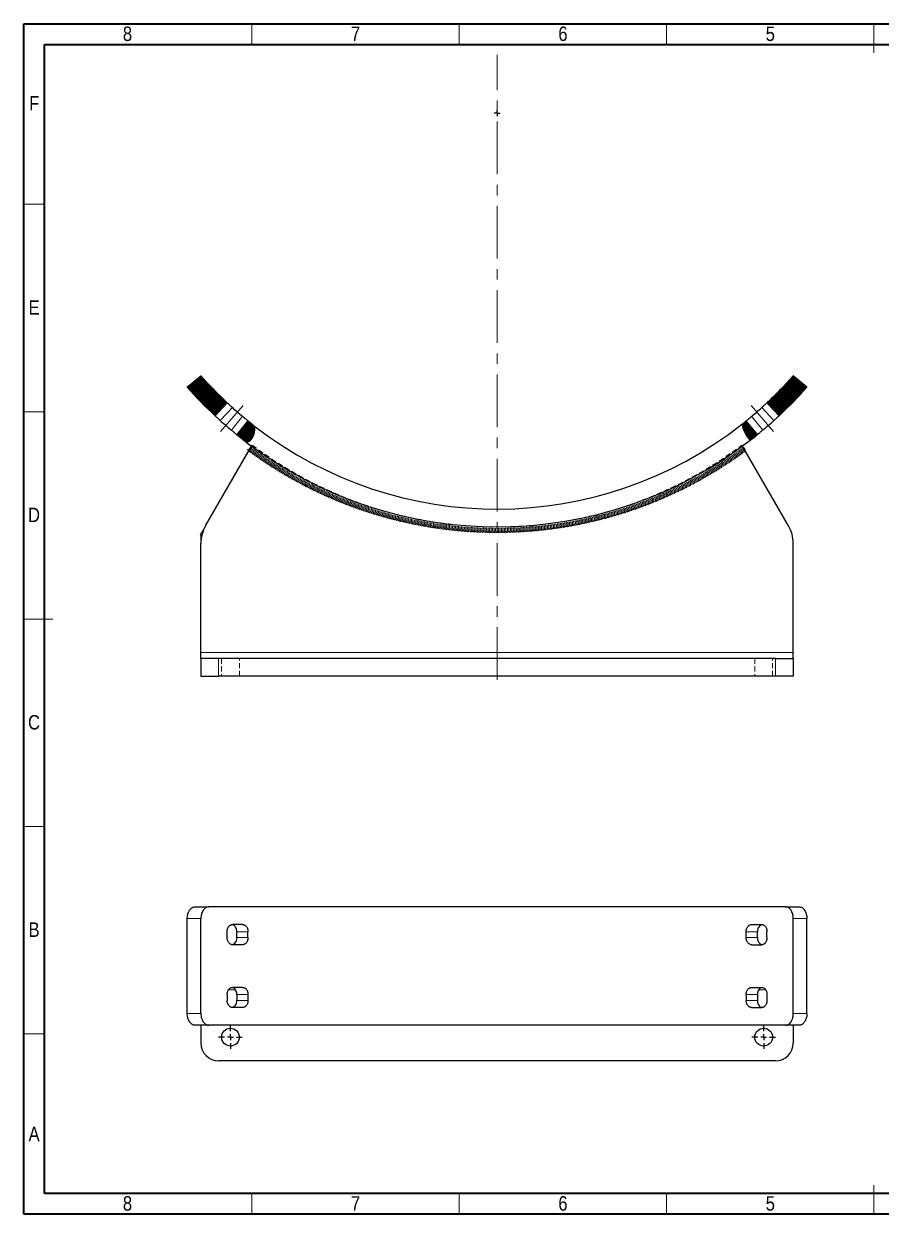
# Model space of a CAD drawing. Header units: millimetres. Extents: x 17 to 1453, y 17 to 1022.
# Drawn here: x 17 to 741, y 17 to 1022 of the extents above; entities that cross this region are included whole.
import ezdxf

# ---------------------------------------------------------------- set-up
doc = ezdxf.new("R2010")
doc.units = ezdxf.units.MM
doc.header["$LTSCALE"] = 3.5
doc.linetypes.add('CENTERX2', pattern=[20.32, 12.7, -2.54, 2.54, -2.54])
doc.linetypes.add('HIDDEN', pattern=[1.905, 1.27, -0.635])
doc.layers.get('0').update_dxf_attribs({"true_color": 0xffffff})
for name, color, linetype, true_color in [('ASSI', 3, 'CENTERX2', 0x00ff00), ('NOTE', 7, 'Continuous', 0xffffff), ('SEZIONE', 3, 'Continuous', 0x00ff00)]:
    doc.layers.add(name, color=color, linetype=linetype, true_color=true_color)
doc.styles.add('textstyle0', font='')
doc.styles.add('textstyle1', font='')
doc.styles.add('textstyle11', font='')
doc.styles.add('textstyle13', font='')
doc.styles.add('textstyle15', font='')
doc.styles.add('textstyle2', font='')
doc.styles.add('textstyle23', font='')
doc.styles.add('textstyle3', font='')
doc.styles.add('textstyle4', font='')
doc.styles.add('textstyle42', font='')
doc.styles.add('textstyle44', font='')
doc.styles.add('textstyle5', font='')
doc.styles.add('textstyle7', font='')
doc.styles.add('textstyle9', font='')
doc.styles.get('textstyle0').set_extended_font_data('ARIALN')
doc.styles.get('textstyle1').set_extended_font_data('ARIALN')
doc.styles.get('textstyle11').set_extended_font_data('ARIALN')
doc.styles.get('textstyle13').set_extended_font_data('ARIALN')
doc.styles.get('textstyle15').set_extended_font_data('ARIALN')
doc.styles.get('textstyle2').set_extended_font_data('ARIALN')
doc.styles.get('textstyle23').set_extended_font_data('ARIALN')
doc.styles.get('textstyle3').set_extended_font_data('ARIALN')
doc.styles.get('textstyle4').set_extended_font_data('ARIALN')
doc.styles.get('textstyle42').set_extended_font_data('ARIALN')
doc.styles.get('textstyle44').set_extended_font_data('ARIALN')
doc.styles.get('textstyle5').set_extended_font_data('ARIALN')
doc.styles.get('textstyle7').set_extended_font_data('ARIALN')
doc.styles.get('textstyle9').set_extended_font_data('ARIALN')
pattern_1 = [(45, (0, 0), (-0.088388348, 0.088388348), [])]

# ---------------------------------------------------------------- blocks, each defined once
blk = doc.blocks.new('SW_CENTERMARKSYMBOL_0')
at = {"layer": 'ASSI', "color": 0}
for q in [(-2.5, 0), (0, 2.5), (0, -2.5), (2.5, 0)]:
    blk.add_line((0, 0), q, dxfattribs=at)
blk = doc.blocks.new('SW_CENTERMARKSYMBOL_1')
at = {"layer": 'ASSI', "color": 0}
for p, q in [((-5, 0), (-10, 0)), ((0, 0), (-2.5, 0)), ((0, 5), (0, 10)), ((0, 0), (0, 2.5)), ((0, 0), (0, -2.5)), ((0, 0), (2.5, 0)), ((5, 0), (10, 0)), ((0, -5), (0, -10))]:
    blk.add_line(p, q, dxfattribs=at)
blk = doc.blocks.new('SW_CENTERMARKSYMBOL_2')
at = {"layer": 'ASSI', "color": 0}
for p, q in [((-5, 0), (-10, 0)), ((0, 0), (-2.5, 0)), ((0, 5), (0, 10)), ((0, 0), (0, 2.5)), ((0, 0), (0, -2.5)), ((0, 0), (2.5, 0)), ((5, 0), (10, 0)), ((0, -5), (0, -10))]:
    blk.add_line(p, q, dxfattribs=at)

msp = doc.modelspace()

# ---------------------------------------------------------------- hatches: boundary and pattern name
at = {"layer": 'SEZIONE'}
h = msp.add_hatch(dxfattribs=at)
h.set_pattern_fill('ANSI31', color=256, scale=1.75, angle=45, style=0)
h.set_pattern_definition(pattern_1)
edge = h.paths.add_edge_path()
edge.add_arc((416.9, 946.5), 349, 221.473, 227)
edge.add_line((178.9, 691.3), (189.1, 702.2))
edge.add_arc((416.9, 946.5), 334, 221.5391, 227, ccw=False)
edge.add_line((166.9, 725), (155.4, 715.4))
h = msp.add_hatch(dxfattribs=at)
h.set_pattern_fill('ANSI31', color=256, scale=1.75, angle=45, style=0)
h.set_pattern_definition(pattern_1)
edge = h.paths.add_edge_path()
edge.add_line((678.4, 715.4), (666.9, 725))
edge.add_arc((416.9, 946.5), 334, 313, 318.4609, ccw=False)
edge.add_line((644.7, 702.2), (654.9, 691.3))
edge.add_arc((416.9, 946.5), 349, 313, 318.527)
h = msp.add_hatch(dxfattribs=at)
h.set_pattern_fill('ANSI32', color=256, scale=3.5, style=0)
h.set_pattern_definition(pattern_1)
edge = h.paths.add_edge_path()
edge.add_spline(control_points=[(205.6, 668.8), (207, 669.3), (211.1, 671.9), (212.6, 678), (212.6, 682.3)], knot_values=[0.731736, 0.731736, 0.731736, 0.731736, 0.759899, 0.822857, 0.822857, 0.822857, 0.822857], degree=3, periodic=0)
edge.add_arc((416.9, 946.5), 334, 231, 232.2826, ccw=False)
edge.add_line((206.7, 686.9), (197.3, 675.3))
edge.add_arc((416.9, 946.5), 349, 231, 232.7244)
h = msp.add_hatch(dxfattribs=at)
h.set_pattern_fill('ANSI31', color=256, scale=1.75, angle=45, style=0)
h.set_pattern_definition(pattern_1)
edge = h.paths.add_edge_path()
edge.add_arc((416.9, 946.5), 349, 307.7621, 309)
edge.add_line((636.6, 675.3), (627.1, 686.9))
edge.add_arc((416.9, 946.5), 334, 308.2334, 309, ccw=False)
edge.add_spline(control_points=[(623.6, 684.1), (624.7, 678.7), (627.2, 673.6), (630.6, 670.6)], knot_values=[0.172978, 0.172978, 0.172978, 0.172978, 0.246913, 0.246913, 0.246913, 0.246913], degree=3, periodic=0)
h = msp.add_hatch(dxfattribs=at)
h.set_pattern_fill('ANSI32', color=256, scale=3.5, style=0)
h.set_pattern_definition(pattern_1)
edge = h.paths.add_edge_path()
edge.add_spline(control_points=[(630.6, 670.6), (627.2, 673.6), (624.7, 678.7), (623.6, 684.1)], knot_values=[0.753087, 0.753087, 0.753087, 0.753087, 0.827022, 0.827022, 0.827022, 0.827022], degree=3, periodic=0)
edge.add_spline(control_points=[(623.6, 684.1), (624.7, 678.7), (627.2, 673.6), (630.6, 670.6)], knot_values=[0.172978, 0.172978, 0.172978, 0.172978, 0.246913, 0.246913, 0.246913, 0.246913], degree=3, periodic=0)
h = msp.add_hatch(dxfattribs=at)
h.set_pattern_fill('ANSI32', color=256, scale=3.5, style=0)
h.set_pattern_definition(pattern_1)
edge = h.paths.add_edge_path()
edge.add_spline(control_points=[(205.6, 668.8), (207, 669.3), (211.1, 671.9), (212.6, 678), (212.6, 682.3)], knot_values=[0.731736, 0.731736, 0.731736, 0.731736, 0.759899, 0.822857, 0.822857, 0.822857, 0.822857], degree=3, periodic=0)
edge.add_spline(control_points=[(212.6, 682.3), (212.6, 678), (211.1, 671.9), (207, 669.3), (205.6, 668.8)], knot_values=[0.177143, 0.177143, 0.177143, 0.177143, 0.240101, 0.268264, 0.268264, 0.268264, 0.268264], degree=3, periodic=0)

# ---------------------------------------------------------------- linework, layer by layer
at = {"color": 7, "linetype": 'Continuous', "lineweight": 35, "true_color": 0xffffff}
for p, q in [((17.5, 17.5), (17.5, 1022)), ((17.5, 1022), (1452.5, 1022)), ((35, 35), (35, 1004.5)), ((35, 1004.5), (1435, 1004.5)), ((1435, 35), (35, 35)), ((1452.5, 17.5), (17.5, 17.5))]:
    msp.add_line(p, q, dxfattribs=at)
at = {"color": 7, "linetype": 'Continuous', "lineweight": 18, "true_color": 0xffffff}
for p, q in [((210, 1004.5), (210, 1022)), ((385, 1004.5), (385, 1022)), ((560, 1004.5), (560, 1022)), ((735, 1022), (735, 997.5)), ((735, 1004.5), (735, 1022)), ((35, 869.7), (17.5, 869.7)), ((35, 694.7), (17.5, 694.7)), ((17.5, 519.7), (42, 519.7)), ((35, 519.7), (17.5, 519.7)), ((35, 344.7), (17.5, 344.7)), ((35, 169.7), (17.5, 169.7)), ((735, 17.5), (735, 42)), ((210, 35), (210, 17.5)), ((385, 35), (385, 17.5)), ((560, 35), (560, 17.5)), ((735, 35), (735, 17.5))]:
    msp.add_line(p, q, dxfattribs=at)
at = {"color": 7, "linetype": 'CENTERX2', "lineweight": 18, "true_color": 0xffffff}
for p, q in [((416.9, 468.3), (416.9, 995.8)), ((202.5, 699.9), (183.5, 678)), ((631.3, 699.9), (650.3, 678))]:
    msp.add_line(p, q, dxfattribs=at)
at = {"color": 7, "linetype": 'Continuous', "lineweight": 25, "true_color": 0xffffff}
for p, q in [((155.4, 715.4), (166.9, 725)), ((678.4, 715.4), (666.9, 725)), ((178.9, 691.3), (189.1, 702.2)), ((644.7, 702.2), (654.9, 691.3)), ((206.7, 686.9), (197.3, 675.3)), ((636.6, 675.3), (627.1, 686.9)), ((170.9, 598.5), (209.7, 665.7)), ((662.9, 598.5), (624.1, 665.7)), ((166.9, 491.5), (166.9, 583.5)), ((666.9, 491.5), (666.9, 583.5)), ((166.9, 486.5), (166.9, 491.5)), ((166.9, 486.5), (166.9, 471.5)), ((181.9, 486.5), (166.9, 486.5)), ((651.9, 486.5), (181.9, 486.5)), ((651.9, 486.5), (666.9, 486.5)), ((666.9, 486.5), (666.9, 491.5)), ((666.9, 486.5), (666.9, 471.5)), ((166.9, 471.5), (181.9, 471.5)), ((651.9, 471.5), (181.9, 471.5)), ((666.9, 471.5), (651.9, 471.5)), ((162.2, 276.9), (173.7, 276.9)), ((660.2, 276.9), (173.7, 276.9)), ((660.2, 276.9), (671.7, 276.9)), ((155.4, 186.9), (155.4, 266.9)), ((166.9, 186.9), (166.9, 266.9)), ((202.1, 261.9), (193.6, 261.9)), ((631.7, 261.9), (640.3, 261.9)), ((666.9, 186.9), (666.9, 266.9)), ((678.4, 186.9), (678.4, 266.9)), ((189.1, 250.9), (189.1, 255.9)), ((197.3, 250.9), (197.3, 255.9)), ((206.7, 250.9), (206.7, 255.9)), ((627.1, 250.9), (627.1, 255.9)), ((636.6, 250.9), (636.6, 255.9)), ((644.7, 250.9), (644.7, 255.9)), ((202.1, 244.9), (193.6, 244.9)), ((631.7, 244.9), (640.3, 244.9)), ((189.1, 202.9), (189.1, 197.9)), ((202.1, 208.9), (193.6, 208.9)), ((197.3, 202.9), (197.3, 197.9)), ((206.7, 202.9), (206.7, 197.9)), ((627.1, 202.9), (627.1, 197.9)), ((631.7, 208.9), (640.3, 208.9)), ((636.6, 202.9), (636.6, 197.9)), ((644.7, 202.9), (644.7, 197.9)), ((202.1, 191.9), (193.6, 191.9)), ((631.7, 191.9), (640.3, 191.9)), ((173.7, 176.9), (162.2, 176.9)), ((166.9, 176.9), (166.9, 161.9)), ((660.2, 176.9), (173.7, 176.9)), ((671.7, 176.9), (660.2, 176.9)), ((666.9, 176.9), (666.9, 161.9)), ((651.9, 146.9), (181.9, 146.9))]:
    msp.add_line(p, q, dxfattribs=at)
at = {"color": 7, "linetype": 'HIDDEN', "lineweight": 18, "true_color": 0xffffff}
for p, q in [((162.2, 708), (173.7, 717.6)), ((660.2, 717.6), (671.7, 708)), ((209.7, 665.7), (210.2, 666.5)), ((624.1, 665.7), (623.6, 666.5)), ((166.9, 491.5), (666.9, 491.5)), ((184.4, 486.5), (184.4, 471.5)), ((199.4, 471.5), (199.4, 486.5)), ((634.4, 486.5), (634.4, 471.5)), ((649.4, 471.5), (649.4, 486.5))]:
    msp.add_line(p, q, dxfattribs=at)
at = {"color": 8, "linetype": 'Continuous', "lineweight": 18, "true_color": 0x7f7f7f}
for p, q in [((193.6, 698.2), (183.3, 687.2)), ((650.5, 687.2), (640.3, 698.2)), ((192.7, 679.1), (202.1, 690.8)), ((631.7, 690.8), (641.2, 679.1)), ((166.9, 491.5), (666.9, 491.5)), ((181.9, 471.5), (181.9, 486.5)), ((651.9, 471.5), (651.9, 486.5)), ((166.9, 266.9), (155.4, 266.9)), ((678.4, 266.9), (666.9, 266.9)), ((206.7, 255.9), (197.3, 255.9)), ((636.6, 255.9), (627.1, 255.9)), ((197.3, 250.9), (206.7, 250.9)), ((627.1, 250.9), (636.6, 250.9)), ((190.3, 206.9), (196.1, 206.9)), ((206.7, 202.9), (197.3, 202.9)), ((636.6, 202.9), (627.1, 202.9)), ((637.8, 206.9), (643.5, 206.9)), ((197.3, 197.9), (206.7, 197.9)), ((627.1, 197.9), (636.6, 197.9)), ((155.4, 186.9), (166.9, 186.9)), ((666.9, 186.9), (678.4, 186.9))]:
    msp.add_line(p, q, dxfattribs=at)
at = {"color": 7, "linetype": 'Continuous', "lineweight": 0, "true_color": 0xffffff}
for p, q in [((170.4, 597.6), (166.4, 590.6)), ((166.9, 584.5), (166.9, 592.5))]:
    msp.add_line(p, q, dxfattribs=at)
at = {"color": 7, "linetype": 'Continuous', "lineweight": 25, "true_color": 0xffffff}
for centre in [(191.9, 166.9), (641.9, 166.9)]:
    msp.add_circle(centre, 7.5, dxfattribs=at)
for centre, radius, start, end in [((416.9, 946.5), 334, 221.5391, 227), ((416.9, 946.5), 334, 313, 318.4609), ((416.9, 946.5), 349, 221.473, 227), ((416.9, 946.5), 349, 313, 318.527), ((416.9, 946.5), 334, 228.0293, 229.9707), ((416.9, 946.5), 334, 310.0293, 311.9707), ((416.9, 946.5), 349, 227.9851, 230.0149), ((416.9, 946.5), 334, 231, 232.2826), ((416.9, 946.5), 334, 232.2826, 308.2334), ((416.9, 946.5), 334, 308.2334, 309), ((416.9, 946.5), 349, 309.9851, 312.0149), ((416.9, 946.5), 349, 231, 232.7244), ((416.9, 946.5), 349, 307.7621, 309), ((416.9, 946.5), 349, 232.7244, 307.7621), ((196.9, 583.5), 30, 150, 180), ((636.9, 583.5), 30, 0, 30), ((181.9, 161.9), 15, 180, 270), ((651.9, 161.9), 15, 270, 0)]:
    msp.add_arc(centre, radius, start, end, dxfattribs=at)
at = {"color": 7, "linetype": 'HIDDEN', "lineweight": 0, "true_color": 0xffffff}
for centre, start, end in [((205.7, 665.5), 270.5921, 16.5736), ((206.7, 664.7), 270.7967, 16.7782), ((207.7, 664), 271.0013, 16.9828), ((208.8, 663.3), 271.2059, 17.1874), ((209.8, 662.5), 271.4105, 17.392), ((621, 660.3), 343.0172, 88.9987), ((622.1, 661), 343.2218, 89.2033), ((623.1, 661.8), 343.4264, 89.4079), ((210.8, 661.8), 271.6151, 17.5966), ((211.8, 661), 271.8197, 17.8012), ((212.8, 660.3), 272.0242, 18.0058), ((213.8, 659.6), 272.2288, 18.2104), ((214.9, 658.9), 272.4334, 18.4149), ((215.9, 658.1), 272.638, 18.6195), ((216.9, 657.4), 272.8426, 18.8241), ((218, 656.7), 273.0472, 19.0287), ((219, 656), 273.2518, 19.2333), ((220, 655.3), 273.4564, 19.4379), ((221.1, 654.6), 273.661, 19.6425), ((222.1, 653.9), 273.8656, 19.8471), ((223.2, 653.2), 274.0702, 20.0517), ((224.2, 652.5), 274.2747, 20.2563), ((606.5, 650.5), 340.153, 86.1345), ((607.5, 651.2), 340.3576, 86.3391), ((608.6, 651.8), 340.5621, 86.5437), ((609.6, 652.5), 340.7667, 86.7482), ((610.7, 653.2), 340.9713, 86.9528), ((611.7, 653.9), 341.1759, 87.1574), ((612.8, 654.6), 341.3805, 87.362), ((613.8, 655.3), 341.5851, 87.5666), ((614.9, 656), 341.7897, 87.7712), ((615.9, 656.7), 341.9943, 87.9758), ((616.9, 657.4), 342.1989, 88.1804), ((618, 658.1), 342.4035, 88.385), ((619, 658.9), 342.6081, 88.5896), ((620, 659.6), 342.8126, 88.7942), ((225.3, 651.8), 274.4793, 20.4608), ((226.3, 651.1), 274.6839, 20.6654), ((227.4, 650.5), 274.8885, 20.87), ((228.4, 649.8), 275.0931, 21.0746), ((229.5, 649.1), 275.2977, 21.2792), ((230.6, 648.5), 275.5023, 21.4838), ((231.6, 647.8), 275.7069, 21.6884), ((232.7, 647.1), 275.9115, 21.893), ((233.8, 646.5), 276.1161, 22.0976), ((234.8, 645.8), 276.3207, 22.3022), ((235.9, 645.2), 276.5252, 22.5068), ((237, 644.5), 276.7298, 22.7113), ((238.1, 643.9), 276.9344, 22.9159), ((239.1, 643.3), 277.139, 23.1205), ((240.2, 642.6), 277.3436, 23.3251), ((241.3, 642), 277.5482, 23.5297), ((589.3, 640.1), 336.8795, 82.861), ((590.4, 640.8), 337.0841, 83.0656), ((591.5, 641.4), 337.2887, 83.2702), ((592.5, 642), 337.4933, 83.4748), ((593.6, 642.6), 337.6979, 83.6794), ((594.7, 643.3), 337.9025, 83.884), ((595.8, 643.9), 338.1071, 84.0886), ((596.9, 644.5), 338.3116, 84.2932), ((597.9, 645.2), 338.5162, 84.4977), ((599, 645.8), 338.7208, 84.7023), ((600.1, 646.5), 338.9254, 84.9069), ((601.2, 647.1), 339.13, 85.1115), ((602.2, 647.8), 339.3346, 85.3161), ((603.3, 648.5), 339.5392, 85.5207), ((604.4, 649.1), 339.7438, 85.7253), ((605.4, 649.8), 339.9484, 85.9299), ((242.4, 641.4), 277.7528, 23.7343), ((243.5, 640.7), 277.9574, 23.9389), ((244.6, 640.1), 278.162, 24.1435), ((245.7, 639.5), 278.3666, 24.3481), ((246.8, 638.9), 278.5712, 24.5527), ((247.9, 638.3), 278.7757, 24.7573), ((249, 637.7), 278.9803, 24.9618), ((250.1, 637.1), 279.1849, 25.1664), ((251.2, 636.5), 279.3895, 25.371), ((252.3, 635.9), 279.5941, 25.5756), ((253.4, 635.3), 279.7987, 25.7802), ((254.5, 634.7), 280.0033, 25.9848), ((255.6, 634.2), 280.2079, 26.1894), ((256.8, 633.6), 280.4125, 26.394), ((257.9, 633), 280.6171, 26.5986), ((259, 632.5), 280.8217, 26.8032), ((260.1, 631.9), 281.0262, 27.0078), ((570.4, 630.2), 333.4015, 79.383), ((571.5, 630.8), 333.6061, 79.5876), ((572.6, 631.3), 333.8106, 79.7922), ((573.7, 631.9), 334.0152, 79.9968), ((574.9, 632.5), 334.2198, 80.2013), ((576, 633), 334.4244, 80.4059), ((577.1, 633.6), 334.629, 80.6105), ((578.2, 634.2), 334.8336, 80.8151), ((579.3, 634.8), 335.0382, 81.0197), ((580.4, 635.3), 335.2428, 81.2243), ((581.6, 635.9), 335.4474, 81.4289), ((582.7, 636.5), 335.652, 81.6335), ((583.8, 637.1), 335.8566, 81.8381), ((584.9, 637.7), 336.0611, 82.0427), ((586, 638.3), 336.2657, 82.2472), ((587.1, 638.9), 336.4703, 82.4518), ((588.2, 639.5), 336.6749, 82.6564), ((261.2, 631.3), 281.2308, 27.2123), ((262.4, 630.8), 281.4354, 27.4169), ((263.5, 630.2), 281.64, 27.6215), ((264.6, 629.7), 281.8446, 27.8261), ((265.8, 629.1), 282.0492, 28.0307), ((266.9, 628.6), 282.2538, 28.2353), ((268, 628.1), 282.4584, 28.4399), ((269.2, 627.5), 282.663, 28.6445), ((270.3, 627), 282.8676, 28.8491), ((271.4, 626.5), 283.0721, 29.0537), ((272.6, 626), 283.2767, 29.2582), ((273.7, 625.5), 283.4813, 29.4628), ((274.9, 625), 283.6859, 29.6674), ((276, 624.5), 283.8905, 29.872), ((277.2, 624), 284.0951, 30.0766), ((278.3, 623.5), 284.2997, 30.2812), ((279.5, 623), 284.5043, 30.4858), ((280.6, 622.5), 284.7089, 30.6904), ((281.8, 622), 284.9135, 30.895), ((283, 621.5), 285.1181, 31.0996), ((547.4, 620.1), 329.3097, 75.2912), ((548.6, 620.6), 329.5142, 75.4958), ((549.7, 621), 329.7188, 75.7003), ((550.9, 621.5), 329.9234, 75.9049), ((552.1, 622), 330.128, 76.1095), ((553.2, 622.5), 330.3326, 76.3141), ((554.4, 623), 330.5372, 76.5187), ((555.5, 623.5), 330.7418, 76.7233), ((556.7, 624), 330.9464, 76.9279), ((557.8, 624.5), 331.151, 77.1325), ((559, 625), 331.3556, 77.3371), ((560.1, 625.5), 331.5602, 77.5417), ((561.3, 626), 331.7647, 77.7463), ((562.4, 626.5), 331.9693, 77.9508), ((563.6, 627), 332.1739, 78.1554), ((564.7, 627.6), 332.3785, 78.36), ((565.8, 628.1), 332.5831, 78.5646), ((567, 628.6), 332.7877, 78.7692), ((568.1, 629.2), 332.9923, 78.9738), ((569.2, 629.7), 333.1969, 79.1784), ((284.1, 621), 285.3226, 31.3042), ((285.3, 620.6), 285.5272, 31.5087), ((286.5, 620.1), 285.7318, 31.7133), ((287.6, 619.6), 285.9364, 31.9179), ((288.8, 619.2), 286.141, 32.1225), ((290, 618.7), 286.3456, 32.3271), ((291.1, 618.3), 286.5502, 32.5317), ((292.3, 617.8), 286.7548, 32.7363), ((293.5, 617.4), 286.9594, 32.9409), ((294.7, 616.9), 287.164, 33.1455), ((295.8, 616.5), 287.3686, 33.3501), ((297, 616.1), 287.5731, 33.5547), ((298.2, 615.6), 287.7777, 33.7592), ((299.4, 615.2), 287.9823, 33.9638), ((300.6, 614.8), 288.1869, 34.1684), ((301.7, 614.4), 288.3915, 34.373), ((302.9, 614), 288.5961, 34.5776), ((304.1, 613.6), 288.8007, 34.7822), ((305.3, 613.2), 289.0053, 34.9868), ((306.5, 612.8), 289.2099, 35.1914), ((307.7, 612.4), 289.4145, 35.396), ((308.9, 612), 289.6191, 35.6006), ((310.1, 611.6), 289.8236, 35.8052), ((311.3, 611.2), 290.0282, 36.0097), ((519, 610.1), 324.3995, 70.381), ((520.2, 610.5), 324.6041, 70.5856), ((521.4, 610.9), 324.8087, 70.7902), ((522.6, 611.2), 325.0132, 70.9948), ((523.8, 611.6), 325.2178, 71.1993), ((525, 612), 325.4224, 71.4039), ((526.2, 612.4), 325.627, 71.6085), ((527.4, 612.8), 325.8316, 71.8131), ((528.6, 613.2), 326.0362, 72.0177), ((529.7, 613.6), 326.2408, 72.2223), ((530.9, 614), 326.4454, 72.4269), ((532.1, 614.4), 326.65, 72.6315), ((533.3, 614.8), 326.8546, 72.8361), ((534.5, 615.2), 327.0592, 73.0407), ((535.7, 615.7), 327.2637, 73.2453), ((536.9, 616.1), 327.4683, 73.4498), ((538, 616.5), 327.6729, 73.6544), ((539.2, 616.9), 327.8775, 73.859), ((540.4, 617.4), 328.0821, 74.0636), ((541.6, 617.8), 328.2867, 74.2682), ((542.7, 618.3), 328.4913, 74.4728), ((543.9, 618.7), 328.6959, 74.6774), ((545.1, 619.2), 328.9005, 74.882), ((546.2, 619.6), 329.1051, 75.0866), ((312.5, 610.9), 290.2328, 36.2143), ((313.7, 610.5), 290.4374, 36.4189), ((314.9, 610.1), 290.642, 36.6235), ((316.1, 609.8), 290.8466, 36.8281), ((317.3, 609.4), 291.0512, 37.0327), ((318.5, 609.1), 291.2558, 37.2373), ((319.7, 608.7), 291.4604, 37.4419), ((320.9, 608.4), 291.665, 37.6465), ((322.1, 608), 291.8696, 37.8511), ((323.3, 607.7), 292.0741, 38.0557), ((324.5, 607.3), 292.2787, 38.2602), ((325.7, 607), 292.4833, 38.4648), ((326.9, 606.7), 292.6879, 38.6694), ((328.2, 606.4), 292.8925, 38.874), ((329.4, 606.1), 293.0971, 39.0786), ((330.6, 605.8), 293.3017, 39.2832), ((331.8, 605.4), 293.5063, 39.4878), ((333, 605.1), 293.7109, 39.6924), ((334.2, 604.8), 293.9155, 39.897), ((335.5, 604.6), 294.12, 40.1016), ((336.7, 604.3), 294.3246, 40.3061), ((337.9, 604), 294.5292, 40.5107), ((339.1, 603.7), 294.7338, 40.7153), ((340.4, 603.4), 294.9384, 40.9199), ((341.6, 603.2), 295.143, 41.1245), ((342.8, 602.9), 295.3476, 41.3291), ((344, 602.6), 295.5522, 41.5337), ((345.3, 602.4), 295.7568, 41.7383), ((346.5, 602.1), 295.9614, 41.9429), ((347.7, 601.9), 296.166, 42.1475), ((349, 601.6), 296.3705, 42.3521), ((350.2, 601.4), 296.5751, 42.5566), ((351.4, 601.1), 296.7797, 42.7612), ((352.7, 600.9), 296.9843, 42.9658), ((353.9, 600.7), 297.1889, 43.1704), ((476.3, 600), 317.2388, 63.2203), ((477.5, 600.2), 317.4434, 63.4249), ((478.7, 600.5), 317.648, 63.6295), ((480, 600.7), 317.8526, 63.8341), ((481.2, 600.9), 318.0572, 64.0387), ((482.4, 601.1), 318.2618, 64.2433), ((483.7, 601.4), 318.4663, 64.4479), ((484.9, 601.6), 318.6709, 64.6524), ((486.1, 601.9), 318.8755, 64.857), ((487.4, 602.1), 319.0801, 65.0616), ((488.6, 602.4), 319.2847, 65.2662), ((489.8, 602.6), 319.4893, 65.4708), ((491.1, 602.9), 319.6939, 65.6754), ((492.3, 603.2), 319.8985, 65.88), ((493.5, 603.4), 320.1031, 66.0846), ((494.7, 603.7), 320.3077, 66.2892), ((496, 604), 320.5123, 66.4938), ((497.2, 604.3), 320.7168, 66.6984), ((498.4, 604.6), 320.9214, 66.9029), ((499.6, 604.9), 321.126, 67.1075), ((500.8, 605.1), 321.3306, 67.3121), ((502.1, 605.4), 321.5352, 67.5167), ((503.3, 605.8), 321.7398, 67.7213), ((504.5, 606.1), 321.9444, 67.9259), ((505.7, 606.4), 322.149, 68.1305), ((506.9, 606.7), 322.3536, 68.3351), ((508.1, 607), 322.5582, 68.5397), ((509.3, 607.4), 322.7628, 68.7443), ((510.6, 607.7), 322.9673, 68.9489), ((511.8, 608), 323.1719, 69.1534), ((513, 608.4), 323.3765, 69.358), ((514.2, 608.7), 323.5811, 69.5626), ((515.4, 609.1), 323.7857, 69.7672), ((516.6, 609.4), 323.9903, 69.9718), ((517.8, 609.8), 324.1949, 70.1764), ((355.1, 600.5), 297.3935, 43.375), ((356.4, 600.2), 297.5981, 43.5796), ((357.6, 600), 297.8027, 43.7842), ((358.8, 599.8), 298.0073, 43.9888), ((360.1, 599.6), 298.2119, 44.1934), ((361.3, 599.4), 298.4165, 44.398), ((362.5, 599.2), 298.621, 44.6026), ((363.8, 599), 298.8256, 44.8071), ((365, 598.8), 299.0302, 45.0117), ((366.3, 598.7), 299.2348, 45.2163), ((367.5, 598.5), 299.4394, 45.4209), ((368.8, 598.3), 299.644, 45.6255), ((370, 598.1), 299.8486, 45.8301), ((371.2, 598), 300.0532, 46.0347), ((372.5, 597.8), 300.2578, 46.2393), ((373.7, 597.6), 300.4624, 46.4439), ((375, 597.5), 300.667, 46.6485), ((376.2, 597.3), 300.8715, 46.8531), ((377.5, 597.2), 301.0761, 47.0576), ((378.7, 597.1), 301.2807, 47.2622), ((380, 596.9), 301.4853, 47.4668), ((381.2, 596.8), 301.6899, 47.6714), ((382.5, 596.7), 301.8945, 47.876), ((383.7, 596.6), 302.0991, 48.0806), ((385, 596.4), 302.3037, 48.2852), ((386.2, 596.3), 302.5083, 48.4898), ((387.5, 596.2), 302.7129, 48.6944), ((388.7, 596.1), 302.9174, 48.899), ((390, 596), 303.122, 49.1036), ((391.2, 595.9), 303.3266, 49.3081), ((392.5, 595.8), 303.5312, 49.5127), ((393.7, 595.8), 303.7358, 49.7173), ((395, 595.7), 303.9404, 49.9219), ((396.2, 595.6), 304.145, 50.1265), ((397.5, 595.5), 304.3496, 50.3311), ((398.7, 595.5), 304.5542, 50.5357), ((400, 595.4), 304.7588, 50.7403), ((401.2, 595.3), 304.9634, 50.9449), ((402.5, 595.3), 305.1679, 51.1495), ((403.8, 595.2), 305.3725, 51.354), ((405, 595.2), 305.5771, 51.5586), ((406.3, 595.1), 305.7817, 51.7632), ((407.5, 595.1), 305.9863, 51.9678), ((408.8, 595.1), 306.1909, 52.1724), ((410, 595.1), 306.3955, 52.377), ((411.3, 595), 306.6001, 52.5816), ((412.5, 595), 306.8047, 52.7862), ((413.8, 595), 307.0093, 52.9908), ((415, 595), 307.2139, 53.1954), ((416.3, 595), 307.4184, 53.4), ((417.6, 595), 307.623, 53.6045), ((418.8, 595), 307.8276, 53.8091), ((420.1, 595), 308.0322, 54.0137), ((421.3, 595), 308.2368, 54.2183), ((422.6, 595), 308.4414, 54.4229), ((423.8, 595.1), 308.646, 54.6275), ((425.1, 595.1), 308.8506, 54.8321), ((426.3, 595.1), 309.0552, 55.0367), ((427.6, 595.1), 309.2598, 55.2413), ((428.9, 595.2), 309.4644, 55.4459), ((430.1, 595.2), 309.6689, 55.6505), ((431.4, 595.3), 309.8735, 55.855), ((432.6, 595.3), 310.0781, 56.0596), ((433.9, 595.4), 310.2827, 56.2642), ((435.1, 595.5), 310.4873, 56.4688), ((436.4, 595.5), 310.6919, 56.6734), ((437.6, 595.6), 310.8965, 56.878), ((438.9, 595.7), 311.1011, 57.0826), ((440.1, 595.8), 311.3057, 57.2872), ((441.4, 595.8), 311.5103, 57.4918), ((442.6, 595.9), 311.7149, 57.6964), ((443.9, 596), 311.9194, 57.901), ((445.1, 596.1), 312.124, 58.1055), ((446.4, 596.2), 312.3286, 58.3101), ((447.6, 596.3), 312.5332, 58.5147), ((448.9, 596.4), 312.7378, 58.7193), ((450.1, 596.6), 312.9424, 58.9239), ((451.4, 596.7), 313.147, 59.1285), ((452.6, 596.8), 313.3516, 59.3331), ((453.9, 596.9), 313.5562, 59.5377), ((455.1, 597.1), 313.7608, 59.7423), ((456.4, 597.2), 313.9653, 59.9469), ((457.6, 597.4), 314.1699, 60.1515), ((458.9, 597.5), 314.3745, 60.356), ((460.1, 597.6), 314.5791, 60.5606), ((461.4, 597.8), 314.7837, 60.7652), ((462.6, 598), 314.9883, 60.9698), ((463.9, 598.1), 315.1929, 61.1744), ((465.1, 598.3), 315.3975, 61.379), ((466.3, 598.5), 315.6021, 61.5836), ((467.6, 598.7), 315.8067, 61.7882), ((468.8, 598.8), 316.0113, 61.9928), ((470.1, 599), 316.2158, 62.1974), ((471.3, 599.2), 316.4204, 62.4019), ((472.6, 599.4), 316.625, 62.6065), ((473.8, 599.6), 316.8296, 62.8111), ((475, 599.8), 317.0342, 63.0157)]:
    msp.add_arc(centre, 3.13, start, end, dxfattribs=at)
at = {"color": 7, "linetype": 'HIDDEN', "lineweight": 18, "true_color": 0xffffff}
msp.add_arc((416.9, 941.5), 344, 233.0699, 306.9301, dxfattribs=at)
at = {"color": 7, "linetype": 'Continuous', "lineweight": 25, "true_color": 0xffffff}
for points, knots in [([(189.1, 702.2), (189.1, 702.2), (189.2, 702.2), (189.2, 702.1), (189.3, 702.1), (189.4, 702), (189.4, 702), (189.6, 701.8), (189.7, 701.7), (190, 701.4), (190.2, 701.2), (190.6, 700.8), (190.8, 700.6), (191.2, 700.3), (191.3, 700.2), (191.6, 700), (191.7, 699.8), (192.1, 699.5), (192.4, 699.2), (193, 698.7), (193.3, 698.4), (193.6, 698.2)], [0, 0, 0, 0, 0.125, 0.125, 0.1875, 0.1875, 0.25, 0.25, 0.375, 0.375, 0.5, 0.5, 0.625, 0.625, 0.6875, 0.6875, 0.75, 0.75, 0.875, 0.875, 1, 1, 1, 1]), ([(640.3, 698.2), (640.6, 698.4), (640.9, 698.7), (641.3, 699.1), (641.4, 699.2), (641.7, 699.5), (641.9, 699.6), (642.3, 700), (642.5, 700.2), (643, 700.6), (643.2, 700.8), (643.6, 701.2), (643.8, 701.4), (644, 701.6), (644.1, 701.7), (644.3, 701.8), (644.3, 701.9), (644.5, 702), (644.6, 702.1), (644.7, 702.2), (644.7, 702.2), (644.7, 702.2)], [0, 0, 0, 0, 0.125, 0.125, 0.1875, 0.1875, 0.25, 0.25, 0.375, 0.375, 0.5, 0.5, 0.625, 0.625, 0.6875, 0.6875, 0.75, 0.75, 0.875, 0.875, 1, 1, 1, 1]), ([(183.3, 687.2), (183, 687.5), (182.7, 687.7), (182.3, 688.1), (182.2, 688.2), (181.9, 688.5), (181.8, 688.6), (181.4, 689), (181.1, 689.2), (180.6, 689.7), (180.4, 689.9), (180, 690.2), (179.8, 690.4), (179.6, 690.6), (179.5, 690.7), (179.4, 690.8), (179.3, 690.9), (179.1, 691), (179, 691.1), (178.9, 691.2), (178.9, 691.3), (178.9, 691.3)], [0, 0, 0, 0, 0.125, 0.125, 0.1875, 0.1875, 0.25, 0.25, 0.375, 0.375, 0.5, 0.5, 0.625, 0.625, 0.6875, 0.6875, 0.75, 0.75, 0.875, 0.875, 1, 1, 1, 1]), ([(202.1, 690.8), (202.4, 690.5), (202.7, 690.2), (203.1, 689.9), (203.3, 689.8), (203.6, 689.5), (203.7, 689.4), (204.1, 689), (204.4, 688.8), (204.9, 688.4), (205.2, 688.2), (205.6, 687.9), (205.8, 687.7), (206, 687.5), (206.1, 687.4), (206.3, 687.3), (206.3, 687.3), (206.5, 687.1), (206.6, 687.1), (206.7, 687), (206.7, 686.9), (206.7, 686.9)], [0, 0, 0, 0, 0.125, 0.125, 0.1875, 0.1875, 0.25, 0.25, 0.375, 0.375, 0.5, 0.5, 0.625, 0.625, 0.6875, 0.6875, 0.75, 0.75, 0.875, 0.875, 1, 1, 1, 1]), ([(627.1, 686.9), (627.1, 686.9), (627.1, 687), (627.2, 687), (627.3, 687.1), (627.4, 687.1), (627.4, 687.2), (627.6, 687.3), (627.7, 687.4), (628.1, 687.7), (628.3, 687.9), (628.7, 688.2), (628.9, 688.4), (629.3, 688.7), (629.4, 688.8), (629.7, 689), (629.8, 689.2), (630.3, 689.5), (630.5, 689.7), (631.1, 690.2), (631.4, 690.5), (631.7, 690.8)], [0, 0, 0, 0, 0.125, 0.125, 0.1875, 0.1875, 0.25, 0.25, 0.375, 0.375, 0.5, 0.5, 0.625, 0.625, 0.6875, 0.6875, 0.75, 0.75, 0.875, 0.875, 1, 1, 1, 1]), ([(654.9, 691.3), (654.9, 691.3), (654.9, 691.2), (654.8, 691.2), (654.8, 691.1), (654.7, 691), (654.7, 691), (654.5, 690.8), (654.4, 690.7), (654, 690.4), (653.9, 690.2), (653.5, 689.9), (653.2, 689.7), (652.9, 689.3), (652.7, 689.2), (652.5, 689), (652.4, 688.9), (652, 688.5), (651.7, 688.3), (651.1, 687.7), (650.8, 687.5), (650.5, 687.2)], [0, 0, 0, 0, 0.125, 0.125, 0.1875, 0.1875, 0.25, 0.25, 0.375, 0.375, 0.5, 0.5, 0.625, 0.625, 0.6875, 0.6875, 0.75, 0.75, 0.875, 0.875, 1, 1, 1, 1]), ([(197.3, 675.3), (197.3, 675.3), (197.3, 675.3), (197.2, 675.4), (197.1, 675.4), (197, 675.5), (197, 675.5), (196.8, 675.7), (196.7, 675.8), (196.3, 676), (196.1, 676.2), (195.7, 676.6), (195.5, 676.8), (195.1, 677.1), (195, 677.2), (194.7, 677.4), (194.6, 677.5), (194.2, 677.8), (193.9, 678.1), (193.3, 678.6), (193, 678.8), (192.7, 679.1)], [0, 0, 0, 0, 0.125, 0.125, 0.1875, 0.1875, 0.25, 0.25, 0.375, 0.375, 0.5, 0.5, 0.625, 0.625, 0.6875, 0.6875, 0.75, 0.75, 0.875, 0.875, 1, 1, 1, 1]), ([(205.6, 668.8), (207, 669.3), (211.1, 671.9), (212.6, 678), (212.6, 682.3)], [0.73173617, 0.73173617, 0.73173617, 0.73173617, 0.7598993, 0.82285736, 0.82285736, 0.82285736, 0.82285736]), ([(641.2, 679.1), (640.9, 678.8), (640.6, 678.6), (640.1, 678.2), (640, 678.1), (639.7, 677.9), (639.6, 677.7), (639.1, 677.4), (638.9, 677.2), (638.4, 676.8), (638.1, 676.6), (637.7, 676.2), (637.5, 676.1), (637.3, 675.8), (637.2, 675.8), (637, 675.7), (637, 675.6), (636.8, 675.5), (636.7, 675.4), (636.6, 675.3), (636.6, 675.3), (636.6, 675.3)], [0, 0, 0, 0, 0.125, 0.125, 0.1875, 0.1875, 0.25, 0.25, 0.375, 0.375, 0.5, 0.5, 0.625, 0.625, 0.6875, 0.6875, 0.75, 0.75, 0.875, 0.875, 1, 1, 1, 1]), ([(155.4, 266.9), (155.4, 267.6), (155.5, 268.2), (155.6, 269.2), (155.7, 269.5), (155.8, 270.1), (155.9, 270.4), (156.1, 271.3), (156.3, 271.9), (156.7, 272.7), (156.8, 273), (157.1, 273.5), (157.2, 273.7), (157.7, 274.4), (158, 274.8), (158.6, 275.4), (158.8, 275.6), (159.2, 275.9), (159.6, 276.1), (160, 276.4), (160.4, 276.6), (160.6, 276.6), (161.3, 276.8), (161.7, 276.9), (162.2, 276.9)], [0, 0, 0, 0, 0.125, 0.125, 0.1875, 0.1875, 0.25, 0.25, 0.375, 0.375, 0.4375, 0.4375, 0.5, 0.5, 0.625, 0.625, 0.6875, 0.6875, 0.75, 0.8125, 0.8125, 0.875, 0.875, 1, 1, 1, 1]), ([(173.7, 276.9), (173.2, 276.9), (172.8, 276.8), (172.1, 276.6), (171.9, 276.6), (171.5, 276.4), (171.3, 276.3), (170.7, 275.9), (170.3, 275.6), (169.5, 274.9), (169.2, 274.4), (168.6, 273.5), (168.3, 273), (167.9, 272.2), (167.8, 271.9), (167.6, 271.3), (167.4, 270.7), (167.3, 270.1), (167.1, 269.5), (167.1, 269.2), (167, 268.2), (166.9, 267.6), (166.9, 266.9)], [0, 0, 0, 0, 0.125, 0.125, 0.1875, 0.1875, 0.25, 0.25, 0.375, 0.375, 0.5, 0.5, 0.625, 0.625, 0.6875, 0.6875, 0.75, 0.8125, 0.8125, 0.875, 0.875, 1, 1, 1, 1]), ([(666.9, 266.9), (666.9, 267.6), (666.9, 268.2), (666.8, 269.2), (666.7, 269.5), (666.6, 270.1), (666.5, 270.4), (666.3, 271.3), (666, 271.9), (665.7, 272.7), (665.6, 273), (665.3, 273.5), (665.1, 273.7), (664.7, 274.4), (664.3, 274.8), (663.8, 275.4), (663.6, 275.6), (663.2, 275.9), (662.8, 276.1), (662.4, 276.4), (662, 276.6), (661.7, 276.6), (661.1, 276.8), (660.6, 276.9), (660.2, 276.9)], [0, 0, 0, 0, 0.125, 0.125, 0.1875, 0.1875, 0.25, 0.25, 0.375, 0.375, 0.4375, 0.4375, 0.5, 0.5, 0.625, 0.625, 0.6875, 0.6875, 0.75, 0.8125, 0.8125, 0.875, 0.875, 1, 1, 1, 1]), ([(671.7, 276.9), (672.1, 276.9), (672.6, 276.8), (673.2, 276.6), (673.4, 276.6), (673.9, 276.4), (674.1, 276.3), (674.7, 275.9), (675.1, 275.6), (675.6, 275), (675.8, 274.8), (676.1, 274.4), (676.3, 274.2), (676.8, 273.5), (677.1, 273), (677.4, 272.2), (677.5, 271.9), (677.7, 271.3), (677.9, 270.7), (678.1, 270.1), (678.2, 269.5), (678.2, 269.2), (678.4, 268.2), (678.4, 267.6), (678.4, 266.9)], [0, 0, 0, 0, 0.125, 0.125, 0.1875, 0.1875, 0.25, 0.25, 0.375, 0.375, 0.4375, 0.4375, 0.5, 0.5, 0.625, 0.625, 0.6875, 0.6875, 0.75, 0.8125, 0.8125, 0.875, 0.875, 1, 1, 1, 1]), ([(189.1, 255.9), (189.1, 256.3), (189.2, 256.7), (189.2, 257.3), (189.3, 257.4), (189.4, 257.8), (189.4, 258), (189.6, 258.6), (189.7, 258.9), (190, 259.6), (190.2, 259.9), (190.6, 260.4), (190.8, 260.7), (191.2, 261), (191.3, 261.1), (191.6, 261.3), (191.7, 261.4), (192.1, 261.6), (192.4, 261.7), (193, 261.9), (193.3, 261.9), (193.6, 261.9)], [0, 0, 0, 0, 0.125, 0.125, 0.1875, 0.1875, 0.25, 0.25, 0.375, 0.375, 0.5, 0.5, 0.625, 0.625, 0.6875, 0.6875, 0.75, 0.75, 0.875, 0.875, 1, 1, 1, 1]), ([(197.3, 255.9), (197.2, 256.6), (197.1, 257.9), (196.3, 259.7), (195.2, 261.1), (194.2, 261.7), (193.6, 261.8), (193.6, 261.8)], [0, 0, 0, 0, 0.246054, 0.492108, 0.738159, 0.984198, 1, 1, 1, 1]), ([(202.1, 261.9), (202.4, 261.9), (202.7, 261.9), (203.1, 261.7), (203.3, 261.7), (203.6, 261.6), (203.7, 261.5), (204.1, 261.3), (204.4, 261.1), (204.9, 260.7), (205.2, 260.4), (205.6, 259.9), (205.8, 259.6), (206, 259.1), (206.1, 258.9), (206.3, 258.6), (206.3, 258.4), (206.5, 257.8), (206.6, 257.5), (206.7, 256.7), (206.7, 256.3), (206.7, 255.9)], [0, 0, 0, 0, 0.125, 0.125, 0.1875, 0.1875, 0.25, 0.25, 0.375, 0.375, 0.5, 0.5, 0.625, 0.625, 0.6875, 0.6875, 0.75, 0.75, 0.875, 0.875, 1, 1, 1, 1]), ([(627.1, 255.9), (627.1, 256.3), (627.1, 256.7), (627.2, 257.3), (627.3, 257.4), (627.4, 257.8), (627.4, 258), (627.6, 258.6), (627.7, 258.9), (628.1, 259.6), (628.3, 259.9), (628.7, 260.4), (628.9, 260.7), (629.3, 261), (629.4, 261.1), (629.7, 261.3), (629.8, 261.4), (630.3, 261.6), (630.5, 261.7), (631.1, 261.9), (631.4, 261.9), (631.7, 261.9)], [0, 0, 0, 0, 0.125, 0.125, 0.1875, 0.1875, 0.25, 0.25, 0.375, 0.375, 0.5, 0.5, 0.625, 0.625, 0.6875, 0.6875, 0.75, 0.75, 0.875, 0.875, 1, 1, 1, 1]), ([(640.2, 261.7), (640, 261.6), (639.3, 261.5), (638.3, 260.6), (637.2, 259.1), (636.6, 257.5), (636.6, 256.3), (636.6, 255.9)], [0, 0, 0, 0, 0.081314, 0.33246, 0.583587, 0.834723, 1, 1, 1, 1]), ([(640.3, 261.9), (640.6, 261.9), (640.9, 261.9), (641.3, 261.7), (641.4, 261.7), (641.7, 261.6), (641.9, 261.5), (642.3, 261.3), (642.5, 261.1), (643, 260.7), (643.2, 260.4), (643.6, 259.9), (643.8, 259.6), (644, 259.1), (644.1, 258.9), (644.3, 258.6), (644.3, 258.4), (644.5, 257.8), (644.6, 257.5), (644.7, 256.7), (644.7, 256.3), (644.7, 255.9)], [0, 0, 0, 0, 0.125, 0.125, 0.1875, 0.1875, 0.25, 0.25, 0.375, 0.375, 0.5, 0.5, 0.625, 0.625, 0.6875, 0.6875, 0.75, 0.75, 0.875, 0.875, 1, 1, 1, 1]), ([(193.6, 244.9), (193.3, 244.9), (193, 244.9), (192.6, 245), (192.4, 245.1), (192.1, 245.2), (192, 245.3), (191.6, 245.5), (191.3, 245.7), (190.9, 246.1), (190.6, 246.4), (190.2, 246.9), (190, 247.2), (189.8, 247.7), (189.7, 247.9), (189.6, 248.2), (189.5, 248.4), (189.4, 249), (189.3, 249.3), (189.2, 250.1), (189.1, 250.5), (189.1, 250.9)], [0, 0, 0, 0, 0.125, 0.125, 0.1875, 0.1875, 0.25, 0.25, 0.375, 0.375, 0.5, 0.5, 0.625, 0.625, 0.6875, 0.6875, 0.75, 0.75, 0.875, 0.875, 1, 1, 1, 1]), ([(193.7, 245.1), (193.9, 245.2), (194.5, 245.3), (195.6, 246.2), (196.7, 247.6), (197.2, 249.3), (197.3, 250.5), (197.3, 250.9)], [0, 0, 0, 0, 0.081314, 0.33246, 0.583587, 0.834723, 1, 1, 1, 1]), ([(206.7, 250.9), (206.7, 250.5), (206.7, 250.1), (206.6, 249.5), (206.6, 249.3), (206.5, 249), (206.4, 248.8), (206.3, 248.2), (206.1, 247.9), (205.8, 247.2), (205.6, 246.9), (205.2, 246.4), (204.9, 246.1), (204.5, 245.8), (204.4, 245.7), (204.1, 245.5), (204, 245.4), (203.6, 245.2), (203.3, 245.1), (202.7, 244.9), (202.4, 244.9), (202.1, 244.9)], [0, 0, 0, 0, 0.125, 0.125, 0.1875, 0.1875, 0.25, 0.25, 0.375, 0.375, 0.5, 0.5, 0.625, 0.625, 0.6875, 0.6875, 0.75, 0.75, 0.875, 0.875, 1, 1, 1, 1]), ([(631.7, 244.9), (631.4, 244.9), (631.1, 244.9), (630.7, 245), (630.6, 245.1), (630.3, 245.2), (630.1, 245.3), (629.7, 245.5), (629.4, 245.7), (628.9, 246.1), (628.7, 246.4), (628.3, 246.9), (628.1, 247.2), (627.8, 247.7), (627.7, 247.9), (627.6, 248.2), (627.5, 248.4), (627.4, 249), (627.3, 249.3), (627.1, 250.1), (627.1, 250.5), (627.1, 250.9)], [0, 0, 0, 0, 0.125, 0.125, 0.1875, 0.1875, 0.25, 0.25, 0.375, 0.375, 0.5, 0.5, 0.625, 0.625, 0.6875, 0.6875, 0.75, 0.75, 0.875, 0.875, 1, 1, 1, 1]), ([(636.6, 250.9), (636.6, 250.2), (636.7, 248.9), (637.5, 247.1), (638.7, 245.7), (639.7, 245.1), (640.2, 245), (640.3, 245)], [0, 0, 0, 0, 0.246054, 0.492108, 0.738159, 0.984198, 1, 1, 1, 1]), ([(644.7, 250.9), (644.7, 250.5), (644.7, 250.1), (644.6, 249.5), (644.6, 249.3), (644.5, 249), (644.4, 248.8), (644.3, 248.2), (644.1, 247.9), (643.8, 247.2), (643.6, 246.9), (643.2, 246.4), (643, 246.1), (642.6, 245.8), (642.5, 245.7), (642.3, 245.5), (642.1, 245.4), (641.7, 245.2), (641.4, 245.1), (640.9, 244.9), (640.6, 244.9), (640.3, 244.9)], [0, 0, 0, 0, 0.125, 0.125, 0.1875, 0.1875, 0.25, 0.25, 0.375, 0.375, 0.5, 0.5, 0.625, 0.625, 0.6875, 0.6875, 0.75, 0.75, 0.875, 0.875, 1, 1, 1, 1]), ([(189.1, 202.9), (189.1, 203.3), (189.2, 203.7), (189.2, 204.3), (189.3, 204.4), (189.4, 204.8), (189.4, 205), (189.6, 205.6), (189.7, 205.9), (190, 206.6), (190.2, 206.9), (190.6, 207.4), (190.8, 207.7), (191.2, 208), (191.3, 208.1), (191.6, 208.3), (191.7, 208.4), (192.1, 208.6), (192.4, 208.7), (193, 208.9), (193.3, 208.9), (193.6, 208.9)], [0, 0, 0, 0, 0.125, 0.125, 0.1875, 0.1875, 0.25, 0.25, 0.375, 0.375, 0.5, 0.5, 0.625, 0.625, 0.6875, 0.6875, 0.75, 0.75, 0.875, 0.875, 1, 1, 1, 1]), ([(197.3, 202.9), (197.2, 203.6), (197.1, 204.9), (196.3, 206.7), (195.2, 208.1), (194.2, 208.7), (193.6, 208.8), (193.6, 208.8)], [0, 0, 0, 0, 0.246054, 0.492108, 0.738159, 0.984198, 1, 1, 1, 1]), ([(202.1, 208.9), (202.4, 208.9), (202.7, 208.9), (203.1, 208.7), (203.3, 208.7), (203.6, 208.6), (203.7, 208.5), (204.1, 208.3), (204.4, 208.1), (204.9, 207.7), (205.2, 207.4), (205.6, 206.9), (205.8, 206.6), (206, 206.1), (206.1, 205.9), (206.3, 205.6), (206.3, 205.4), (206.5, 204.8), (206.6, 204.5), (206.7, 203.7), (206.7, 203.3), (206.7, 202.9)], [0, 0, 0, 0, 0.125, 0.125, 0.1875, 0.1875, 0.25, 0.25, 0.375, 0.375, 0.5, 0.5, 0.625, 0.625, 0.6875, 0.6875, 0.75, 0.75, 0.875, 0.875, 1, 1, 1, 1]), ([(627.1, 202.9), (627.1, 203.3), (627.1, 203.7), (627.2, 204.3), (627.3, 204.4), (627.4, 204.8), (627.4, 205), (627.6, 205.6), (627.7, 205.9), (628.1, 206.6), (628.3, 206.9), (628.7, 207.4), (628.9, 207.7), (629.3, 208), (629.4, 208.1), (629.7, 208.3), (629.8, 208.4), (630.3, 208.6), (630.5, 208.7), (631.1, 208.9), (631.4, 208.9), (631.7, 208.9)], [0, 0, 0, 0, 0.125, 0.125, 0.1875, 0.1875, 0.25, 0.25, 0.375, 0.375, 0.5, 0.5, 0.625, 0.625, 0.6875, 0.6875, 0.75, 0.75, 0.875, 0.875, 1, 1, 1, 1]), ([(640.2, 208.7), (640, 208.6), (639.3, 208.5), (638.3, 207.6), (637.2, 206.1), (636.6, 204.5), (636.6, 203.3), (636.6, 202.9)], [0, 0, 0, 0, 0.081314, 0.33246, 0.583587, 0.834723, 1, 1, 1, 1]), ([(640.3, 208.9), (640.6, 208.9), (640.9, 208.9), (641.3, 208.7), (641.4, 208.7), (641.7, 208.6), (641.9, 208.5), (642.3, 208.3), (642.5, 208.1), (643, 207.7), (643.2, 207.4), (643.6, 206.9), (643.8, 206.6), (644, 206.1), (644.1, 205.9), (644.3, 205.6), (644.3, 205.4), (644.5, 204.8), (644.6, 204.5), (644.7, 203.7), (644.7, 203.3), (644.7, 202.9)], [0, 0, 0, 0, 0.125, 0.125, 0.1875, 0.1875, 0.25, 0.25, 0.375, 0.375, 0.5, 0.5, 0.625, 0.625, 0.6875, 0.6875, 0.75, 0.75, 0.875, 0.875, 1, 1, 1, 1]), ([(193.6, 191.9), (193.3, 191.9), (193, 191.9), (192.6, 192), (192.4, 192.1), (192.1, 192.2), (192, 192.3), (191.6, 192.5), (191.3, 192.7), (190.9, 193.1), (190.6, 193.4), (190.2, 193.9), (190, 194.2), (189.8, 194.7), (189.7, 194.9), (189.6, 195.2), (189.5, 195.4), (189.4, 196), (189.3, 196.3), (189.2, 197.1), (189.1, 197.5), (189.1, 197.9)], [0, 0, 0, 0, 0.125, 0.125, 0.1875, 0.1875, 0.25, 0.25, 0.375, 0.375, 0.5, 0.5, 0.625, 0.625, 0.6875, 0.6875, 0.75, 0.75, 0.875, 0.875, 1, 1, 1, 1]), ([(193.7, 192.1), (193.9, 192.2), (194.5, 192.3), (195.6, 193.2), (196.7, 194.6), (197.2, 196.3), (197.3, 197.5), (197.3, 197.9)], [0, 0, 0, 0, 0.081314, 0.33246, 0.583587, 0.834723, 1, 1, 1, 1]), ([(206.7, 197.9), (206.7, 197.5), (206.7, 197.1), (206.6, 196.5), (206.6, 196.3), (206.5, 196), (206.4, 195.8), (206.3, 195.2), (206.1, 194.9), (205.8, 194.2), (205.6, 193.9), (205.2, 193.4), (204.9, 193.1), (204.5, 192.8), (204.4, 192.7), (204.1, 192.5), (204, 192.4), (203.6, 192.2), (203.3, 192.1), (202.7, 191.9), (202.4, 191.9), (202.1, 191.9)], [0, 0, 0, 0, 0.125, 0.125, 0.1875, 0.1875, 0.25, 0.25, 0.375, 0.375, 0.5, 0.5, 0.625, 0.625, 0.6875, 0.6875, 0.75, 0.75, 0.875, 0.875, 1, 1, 1, 1]), ([(631.7, 191.9), (631.4, 191.9), (631.1, 191.9), (630.7, 192), (630.6, 192.1), (630.3, 192.2), (630.1, 192.3), (629.7, 192.5), (629.4, 192.7), (628.9, 193.1), (628.7, 193.4), (628.3, 193.9), (628.1, 194.2), (627.8, 194.7), (627.7, 194.9), (627.6, 195.2), (627.5, 195.4), (627.4, 196), (627.3, 196.3), (627.1, 197.1), (627.1, 197.5), (627.1, 197.9)], [0, 0, 0, 0, 0.125, 0.125, 0.1875, 0.1875, 0.25, 0.25, 0.375, 0.375, 0.5, 0.5, 0.625, 0.625, 0.6875, 0.6875, 0.75, 0.75, 0.875, 0.875, 1, 1, 1, 1]), ([(636.6, 197.9), (636.6, 197.2), (636.7, 195.9), (637.5, 194.1), (638.7, 192.7), (639.7, 192.1), (640.2, 192), (640.3, 192)], [0, 0, 0, 0, 0.246054, 0.492108, 0.738159, 0.984198, 1, 1, 1, 1]), ([(644.7, 197.9), (644.7, 197.5), (644.7, 197.1), (644.6, 196.5), (644.6, 196.3), (644.5, 196), (644.4, 195.8), (644.3, 195.2), (644.1, 194.9), (643.8, 194.2), (643.6, 193.9), (643.2, 193.4), (643, 193.1), (642.6, 192.8), (642.5, 192.7), (642.3, 192.5), (642.1, 192.4), (641.7, 192.2), (641.4, 192.1), (640.9, 191.9), (640.6, 191.9), (640.3, 191.9)], [0, 0, 0, 0, 0.125, 0.125, 0.1875, 0.1875, 0.25, 0.25, 0.375, 0.375, 0.5, 0.5, 0.625, 0.625, 0.6875, 0.6875, 0.75, 0.75, 0.875, 0.875, 1, 1, 1, 1]), ([(162.2, 176.9), (161.7, 176.9), (161.3, 177), (160.6, 177.2), (160.4, 177.2), (160, 177.4), (159.8, 177.5), (159.2, 177.9), (158.8, 178.2), (158.2, 178.8), (158, 179), (157.7, 179.4), (157.5, 179.6), (157.1, 180.3), (156.8, 180.8), (156.4, 181.6), (156.3, 181.9), (156.1, 182.5), (155.9, 183.1), (155.8, 183.7), (155.7, 184.3), (155.6, 184.6), (155.5, 185.6), (155.4, 186.2), (155.4, 186.9)], [0, 0, 0, 0, 0.125, 0.125, 0.1875, 0.1875, 0.25, 0.25, 0.375, 0.375, 0.4375, 0.4375, 0.5, 0.5, 0.625, 0.625, 0.6875, 0.6875, 0.75, 0.8125, 0.8125, 0.875, 0.875, 1, 1, 1, 1]), ([(166.9, 186.9), (166.9, 186.2), (167, 185.6), (167.1, 184.6), (167.1, 184.3), (167.3, 183.7), (167.3, 183.4), (167.6, 182.5), (167.8, 181.9), (168.2, 181.1), (168.3, 180.8), (168.6, 180.3), (168.7, 180.1), (169.2, 179.4), (169.5, 179), (170.1, 178.4), (170.3, 178.2), (170.7, 177.9), (171.1, 177.6), (171.5, 177.4), (171.9, 177.2), (172.1, 177.2), (172.8, 177), (173.2, 176.9), (173.7, 176.9)], [0, 0, 0, 0, 0.125, 0.125, 0.1875, 0.1875, 0.25, 0.25, 0.375, 0.375, 0.4375, 0.4375, 0.5, 0.5, 0.625, 0.625, 0.6875, 0.6875, 0.75, 0.8125, 0.8125, 0.875, 0.875, 1, 1, 1, 1]), ([(660.2, 176.9), (660.6, 176.9), (661.1, 177), (661.7, 177.2), (661.9, 177.2), (662.4, 177.4), (662.6, 177.5), (663.2, 177.9), (663.6, 178.2), (664.3, 178.9), (664.7, 179.4), (665.3, 180.3), (665.6, 180.8), (665.9, 181.6), (666, 181.9), (666.2, 182.5), (666.4, 183.1), (666.6, 183.7), (666.7, 184.3), (666.8, 184.6), (666.9, 185.6), (666.9, 186.2), (666.9, 186.9)], [0, 0, 0, 0, 0.125, 0.125, 0.1875, 0.1875, 0.25, 0.25, 0.375, 0.375, 0.5, 0.5, 0.625, 0.625, 0.6875, 0.6875, 0.75, 0.8125, 0.8125, 0.875, 0.875, 1, 1, 1, 1]), ([(678.4, 186.9), (678.4, 186.2), (678.4, 185.6), (678.2, 184.6), (678.2, 184.3), (678.1, 183.7), (678, 183.4), (677.7, 182.5), (677.5, 181.9), (677.2, 181.1), (677, 180.8), (676.8, 180.3), (676.6, 180.1), (676.2, 179.4), (675.8, 179), (675.3, 178.4), (675.1, 178.2), (674.7, 177.9), (674.3, 177.6), (673.9, 177.4), (673.5, 177.2), (673.2, 177.2), (672.6, 177), (672.1, 176.9), (671.7, 176.9)], [0, 0, 0, 0, 0.125, 0.125, 0.1875, 0.1875, 0.25, 0.25, 0.375, 0.375, 0.4375, 0.4375, 0.5, 0.5, 0.625, 0.625, 0.6875, 0.6875, 0.75, 0.8125, 0.8125, 0.875, 0.875, 1, 1, 1, 1])]:
    msp.add_open_spline(points, degree=3, knots=knots, dxfattribs=at)
msp.add_open_spline([(623.6, 684.1), (624.7, 678.7), (627.2, 673.6), (630.6, 670.6)], degree=3, dxfattribs=at)

# ---------------------------------------------------------------- block references
at = {"layer": 'ASSI'}
for name, p in [('SW_CENTERMARKSYMBOL_0', (416.9, 946.5)), ('SW_CENTERMARKSYMBOL_2', (191.9, 166.9)), ('SW_CENTERMARKSYMBOL_1', (641.9, 166.9))]:
    msp.add_blockref(name, p, dxfattribs=at)

# ---------------------------------------------------------------- texts
at = {"layer": 'NOTE', "char_height": 12.2, "attachment_point": 2}
for s, insert, style in [('8', (105, 1019.7), 'textstyle4'), ('7', (297.5, 1019.7), 'textstyle2'), ('6', (472.5, 1019.7), 'textstyle0'), ('5', (647.5, 1019.7), 'textstyle23'), ('F', (26.3, 961.1), 'textstyle9'), ('E', (26.2, 788.7), 'textstyle11'), ('D', (26.1, 613.7), 'textstyle13'), ('C', (26.1, 438.7), 'textstyle15'), ('B', (26.2, 263.7), 'textstyle42'), ('A', (26.2, 91.3), 'textstyle44'), ('8', (105, 32.7), 'textstyle7'), ('7', (297.5, 32.7), 'textstyle5'), ('6', (472.5, 32.7), 'textstyle3'), ('5', (647.5, 32.7), 'textstyle1')]:
    msp.add_mtext(s, dxfattribs=dict(at, insert=insert, style=style))

doc.saveas('drawing.dxf')
